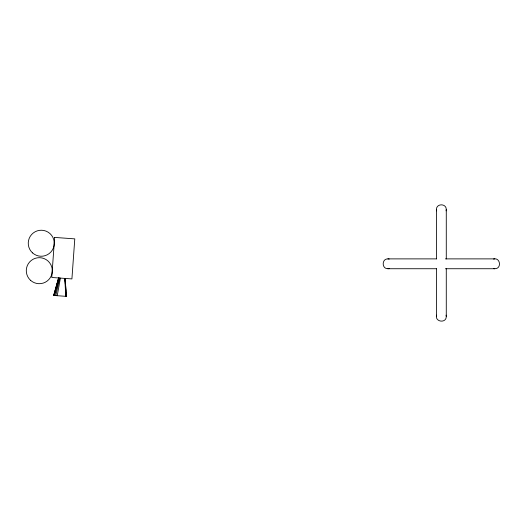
<?xml version="1.0" encoding="UTF-8"?>
<svg xmlns="http://www.w3.org/2000/svg" width="526" height="526" viewBox="0 0 526 526"><rect width="100%" height="100%" fill="white"/><g stroke="black" fill="none" stroke-linecap="round" stroke-linejoin="round"><path stroke-width="0.79" d="M436.429 258.93L436.429 209.578C436.192 203.253 446.515 203.253 446.278 209.578L446.278 258.93M446.107 210.854L446.278 209.578M446.278 268.694L446.278 316.422C446.442 323.615 434.575 322.05 436.593 315.146M57.229 295.711L60.405 278.09M55.828 295.612L59.688 278.037M54.724 295.533L59.122 277.998M56.887 285.598L58.09 281.029M53.974 295.48L58.741 277.971M53.744 295.461L58.623 277.965L53.639 295.454L66.447 296.368L65.106 278.425L66.342 296.362M436.475 258.884L387.932 258.884C381.606 258.641 381.606 268.97 387.932 268.733L436.475 268.733M387.932 268.733L389.201 268.562M493.5 259.048C500.404 257.03 501.968 268.898 494.775 268.733L445.417 268.733M445.417 258.884L494.775 258.884M493.5 268.562L494.775 268.733M387.932 258.884L389.201 259.048M436.429 209.578L436.593 210.854M446.107 315.146L446.278 316.422M64.987 279.227L65.309 284.119M65.467 286.565L65.737 290.641M66.006 294.718L66.112 296.348M64.783 278.405L65.809 296.329M436.429 268.694L436.429 316.422M54.632 237.423L51.765 277.472L71.911 278.918L74.784 238.87L54.632 237.423M30.574 280.345A13.018 13.018 0 0 0 52.028 273.408A13.018 13.018 0 0 0 35.295 258.305A13.018 13.018 0 0 0 30.574 280.345M32.546 252.907A13.018 13.018 0 0 0 53.994 245.964A13.018 13.018 0 0 0 37.261 230.861A13.018 13.018 0 0 0 32.546 252.907"/></g></svg>
